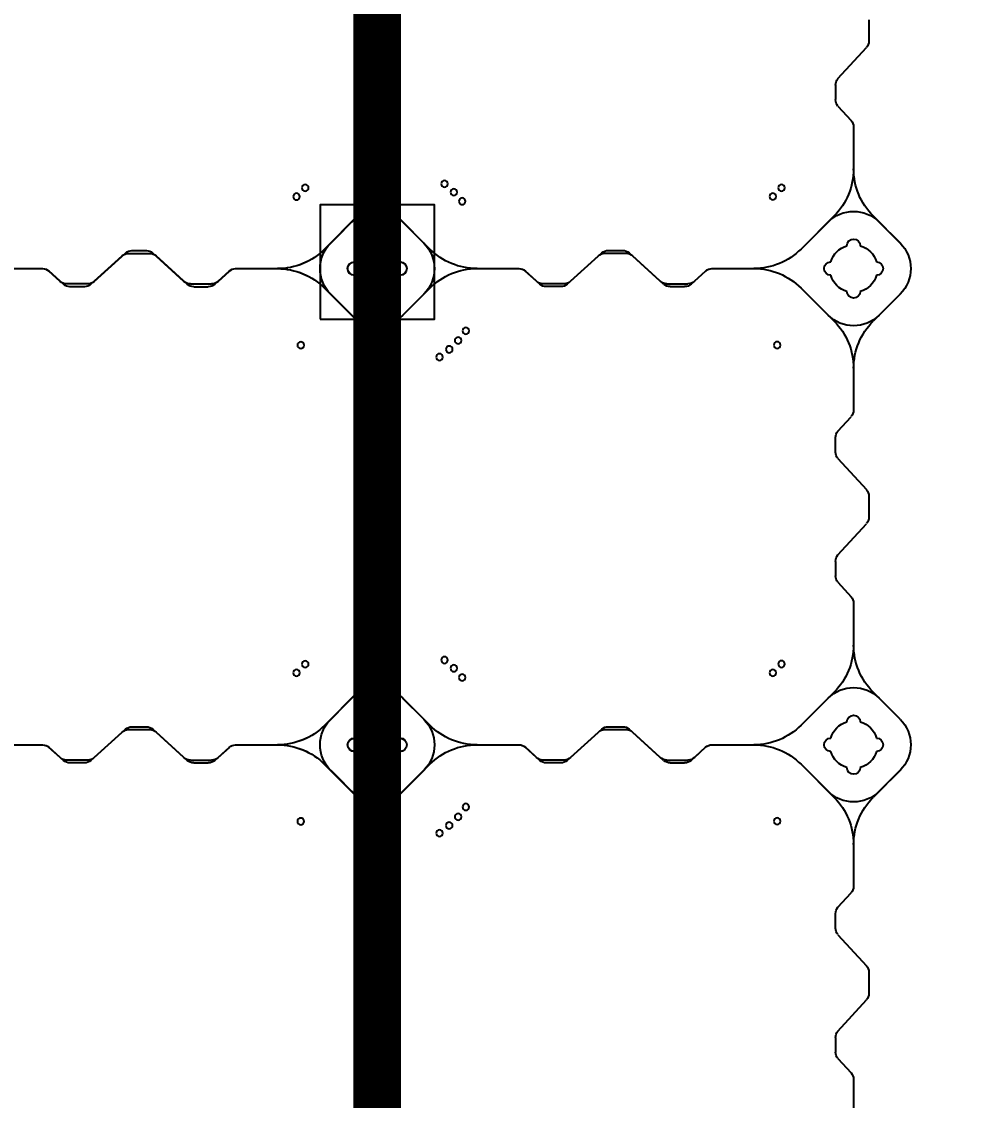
# Model space of a CAD drawing. Header units: millimetres. Extents: x -1612139 to -1260738, y 1141106 to 1536160.
# Drawn here: x -1312392 to -1311388, y 1261438 to 1262571 of the extents above; entities that cross this region are included whole.
import ezdxf

# ---------------------------------------------------------------- set-up
doc = ezdxf.new("R2010")
doc.units = ezdxf.units.MM
doc.header["$LTSCALE"] = 10
doc.layers.get('0').update_dxf_attribs({"linetype": 'CONTINUOUS'})
doc.layers.get('DEFPOINTS').update_dxf_attribs({"linetype": 'CONTINUOUS'})
doc.layers.add('W-FLOAT_BOWL浮筒', color=253, linetype='CONTINUOUS')
doc.styles.add('STANDARD_T3', font='simplex.shx', dxfattribs={"width": 0.7, "bigfont": 'gbcbig.shx'})
doc.dimstyles.new('W&&200', dxfattribs={"dimtxt": 700, "dimasz": 200, "dimexe": 500, "dimexo": 600, "dimgap": 200, "dimtad": 1, "dimdec": 0, "dimzin": 0, "dimdsep": 46, "dimtxsty": 'STANDARD_T3', "dimcen": 0.09, "dimclrd": 1, "dimclre": 1, "dimclrt": 7, "dimazin": 2, "dimtfac": 1, "dimtdec": 0, "dimtix": 1, "dimtmove": 2, "dimatfit": 3, "dimfxl": 100, "dimtolj": 1, "dimtzin": 0, "dimarcsym": 0})

# ---------------------------------------------------------------- blocks, each defined once
blk = doc.blocks.new('蓝色')
at = {"layer": 'W-FLOAT_BOWL浮筒', "color": 5}
for p, q in [((21006.3, -5648.4), (21006.3, -5604.2)), ((20989.9, -5670.3), (21003.7, -5655.1)), ((20987.3, -5692.3), (20987.3, -5677)), ((20989.9, -5699), (21019.7, -5731.8)), ((21022.3, -5760.8), (21022.3, -5738.5)), ((20989.9, -5800.3), (21019.7, -5767.5)), ((20987.3, -5807), (20987.3, -5822.3)), ((20989.9, -5829), (21003.7, -5844.2)), ((21006.3, -5894.9), (21006.3, -5850.9)), ((20951.1, -5979.1), (20985.8, -5944.4)), ((21055.2, -5972.8), (21026.8, -5944.5)), ((20979.5, -5950.8), (20951.2, -5979.1)), ((21033.2, -5950.8), (21055.2, -5972.7)), ((20699, -5980.6), (20683.7, -5980.6)), ((20813.7, -5980.6), (20829, -5980.6)), ((20673.5, -5986.2), (20661.6, -5997)), ((20677, -5983.2), (20661.8, -5997)), ((20702.5, -5983.6), (20680.2, -5983.6)), ((20705.7, -5983.2), (20738.5, -6013)), ((20709.2, -5986.2), (20742, -6016)), ((20803.5, -5986.2), (20770.7, -6016)), ((20807, -5983.2), (20774.2, -6013)), ((20810.2, -5983.6), (20832.5, -5983.6)), ((20835.7, -5983.2), (20850.9, -5997)), ((20839.2, -5986.2), (20851.1, -5997)), ((20610.9, -5999.6), (20655.1, -5999.6)), ((20610.9, -5999.6), (20654.9, -5999.6)), ((20857.6, -5999.6), (20901.6, -5999.6)), ((20857.8, -5999.6), (20901.6, -5999.6)), ((20745.2, -6015.6), (20767.5, -6015.6)), ((20748.7, -6018.6), (20764, -6018.6)), ((20985.8, -6054.9), (20951.1, -6020.1)), ((20979.5, -6048.4), (20951.2, -6020.1)), ((21055.2, -6026.5), (21026.8, -6054.8)), ((21055.2, -6026.5), (21033.2, -6048.4)), ((21006.3, -6148.4), (21006.3, -6104.2)), ((20989.9, -6170.3), (21003.7, -6155.1)), ((20987.3, -6192.3), (20987.3, -6177)), ((20989.9, -6199), (21019.7, -6231.8)), ((21022.3, -6260.8), (21022.3, -6238.5)), ((20989.9, -6300.3), (21019.7, -6267.5)), ((20987.3, -6307), (20987.3, -6322.3)), ((20989.9, -6329), (21003.7, -6344.2)), ((21006.3, -6394.9), (21006.3, -6350.9)), ((20951.1, -6479.1), (20985.8, -6444.4)), ((21055.2, -6472.8), (21026.8, -6444.5)), ((20979.5, -6450.8), (20951.2, -6479.1)), ((21033.2, -6450.8), (21055.2, -6472.7)), ((20673.5, -6486.2), (20661.6, -6497)), ((20677, -6483.2), (20661.8, -6497)), ((20702.5, -6483.6), (20680.2, -6483.6)), ((20699, -6480.6), (20683.7, -6480.6)), ((20705.7, -6483.2), (20738.5, -6513)), ((20709.2, -6486.2), (20742, -6516)), ((20803.5, -6486.2), (20770.7, -6516)), ((20807, -6483.2), (20774.2, -6513)), ((20810.2, -6483.6), (20832.5, -6483.6)), ((20813.7, -6480.6), (20829, -6480.6)), ((20835.7, -6483.2), (20850.9, -6497)), ((20839.2, -6486.2), (20851.1, -6497)), ((20610.9, -6499.6), (20655.1, -6499.6)), ((20610.9, -6499.6), (20654.9, -6499.6)), ((20857.6, -6499.6), (20901.6, -6499.6)), ((20857.8, -6499.6), (20901.6, -6499.6)), ((20745.2, -6515.6), (20767.5, -6515.6)), ((20748.7, -6518.6), (20764, -6518.6)), ((20985.8, -6554.9), (20951.1, -6520.1)), ((20979.5, -6548.4), (20951.2, -6520.1)), ((21055.2, -6526.5), (21026.8, -6554.8)), ((21055.2, -6526.5), (21033.2, -6548.4)), ((21006.3, -6648.4), (21006.3, -6604.2)), ((20989.9, -6670.3), (21003.7, -6655.1)), ((20987.3, -6692.3), (20987.3, -6677)), ((20989.9, -6699), (21019.7, -6731.8)), ((21022.3, -6760.8), (21022.3, -6738.5))]:
    blk.add_line(p, q, dxfattribs=at)
for centre in [(20926, -5919.3), (20921.6, -6075.2), (20930.8, -6084.4), (20926, -6419.3), (20921.6, -6575.2), (20930.8, -6584.4)]:
    blk.add_circle(centre, 3.5, dxfattribs=at)
for centre, radius, start, end in [((20996.3, -5648.4), 10, 317.7263, 0), ((20997.3, -5677), 10, 137.7263, 180), ((20997.3, -5692.3), 10, 180, 222.2737), ((21012.3, -5738.5), 10, 0, 42.2737), ((21012.3, -5760.8), 10, 317.7263, 0), ((20997.3, -5807), 10, 137.7263, 180), ((20997.3, -5822.3), 10, 180, 222.2737), ((20996.3, -5850.9), 10, 0, 42.2737), ((20936.3, -5894.9), 70, 315, 0), ((21076.3, -5895), 70, 180, 225), ((21006.4, -5977.7), 38, 45, 135), ((21006.3, -5975.6), 7, 0, 180), ((21006.3, -5975.6), 7, 0, 180), ((20683.7, -5990.6), 10, 90, 132.2737), ((20699, -5990.6), 10, 47.7263, 90), ((20813.7, -5990.6), 10, 90, 132.2737), ((20829, -5990.6), 10, 47.7263, 90), ((20901.6, -5929.6), 70, 270, 315), ((20901.7, -5929.6), 70, 270, 315), ((21006.3, -5999.6), 25, 106.2602, 163.7398), ((21006.3, -5999.6), 25, 106.2602, 163.7398), ((21006.3, -5999.6), 25, 16.2602, 73.7398), ((21006.3, -5999.6), 25, 16.2602, 73.7398), ((21028.3, -5999.6), 38, 315, 45), ((21028.3, -5999.7), 38, 315, 45), ((20680.2, -5993.6), 10, 90, 132.2737), ((20702.5, -5993.6), 10, 47.7263, 90), ((20810.2, -5993.6), 10, 90, 132.2737), ((20832.5, -5993.6), 10, 47.7263, 90), ((20654.9, -5989.6), 10, 270, 312.2737), ((20655.1, -5989.6), 10, 270, 312.2737), ((20857.6, -5989.6), 10, 227.7263, 270), ((20857.8, -5989.6), 10, 227.7263, 270), ((20901.6, -6069.6), 70, 45, 90), ((20901.7, -6069.6), 70, 45, 90), ((20982.3, -5999.6), 7, 90, 270), ((20982.3, -5999.6), 7, 90, 270), ((21030.3, -5999.6), 7, 270, 90), ((21030.3, -5999.6), 7, 270, 90), ((20745.2, -6005.6), 10, 227.7263, 270), ((20767.5, -6005.6), 10, 270, 312.2737), ((21006.3, -5999.6), 25, 196.2602, 253.7398), ((21006.3, -5999.6), 25, 196.2602, 253.7398), ((21006.3, -5999.6), 25, 286.2602, 343.7398), ((21006.3, -5999.6), 25, 286.2602, 343.7398), ((20748.7, -6008.6), 10, 227.7263, 270), ((20764, -6008.6), 10, 270, 312.2737), ((21006.3, -6023.6), 7, 180, 0), ((21006.3, -6023.6), 7, 180, 0), ((21006.4, -6021.6), 38, 225, 315), ((20936.3, -6104.3), 70, 0, 45), ((21076.3, -6104.3), 70, 135, 180), ((20996.3, -6148.4), 10, 317.7263, 0), ((20997.3, -6177), 10, 137.7263, 180), ((20997.3, -6192.3), 10, 180, 222.2737), ((21012.3, -6238.5), 10, 0, 42.2737), ((21012.3, -6260.8), 10, 317.7263, 0), ((20997.3, -6307), 10, 137.7263, 180), ((20997.3, -6322.3), 10, 180, 222.2737), ((20996.3, -6350.9), 10, 0, 42.2737), ((20936.3, -6394.9), 70, 315, 0), ((21076.3, -6395), 70, 180, 225), ((21006.4, -6477.7), 38, 45, 135), ((20901.6, -6429.6), 70, 270, 315), ((20901.7, -6429.6), 70, 270, 315), ((21006.3, -6499.6), 25, 106.2602, 163.7398), ((21006.3, -6499.6), 25, 106.2602, 163.7398), ((21006.3, -6475.6), 7, 0, 180), ((21006.3, -6475.6), 7, 0, 180), ((21006.3, -6499.6), 25, 16.2602, 73.7398), ((21006.3, -6499.6), 25, 16.2602, 73.7398), ((21028.3, -6499.6), 38, 315, 45), ((21028.3, -6499.7), 38, 315, 45), ((20680.2, -6493.6), 10, 90, 132.2737), ((20683.7, -6490.6), 10, 90, 132.2737), ((20699, -6490.6), 10, 47.7263, 90), ((20702.5, -6493.6), 10, 47.7263, 90), ((20810.2, -6493.6), 10, 90, 132.2737), ((20813.7, -6490.6), 10, 90, 132.2737), ((20829, -6490.6), 10, 47.7263, 90), ((20832.5, -6493.6), 10, 47.7263, 90), ((20654.9, -6489.6), 10, 270, 312.2737), ((20655.1, -6489.6), 10, 270, 312.2737), ((20857.6, -6489.6), 10, 227.7263, 270), ((20857.8, -6489.6), 10, 227.7263, 270), ((20901.6, -6569.6), 70, 45, 90), ((20901.7, -6569.6), 70, 45, 90), ((20982.3, -6499.6), 7, 90, 270), ((20982.3, -6499.6), 7, 90, 270), ((21030.3, -6499.6), 7, 270, 90), ((21030.3, -6499.6), 7, 270, 90), ((20745.2, -6505.6), 10, 227.7263, 270), ((20767.5, -6505.6), 10, 270, 312.2737), ((21006.3, -6499.6), 25, 196.2602, 253.7398), ((21006.3, -6499.6), 25, 196.2602, 253.7398), ((21006.3, -6499.6), 25, 286.2602, 343.7398), ((21006.3, -6499.6), 25, 286.2602, 343.7398), ((20748.7, -6508.6), 10, 227.7263, 270), ((20764, -6508.6), 10, 270, 312.2737), ((21006.3, -6523.6), 7, 180, 0), ((21006.3, -6523.6), 7, 180, 0), ((21006.4, -6521.6), 38, 225, 315), ((20936.3, -6604.3), 70, 0, 45), ((21076.3, -6604.3), 70, 135, 180), ((20996.3, -6648.4), 10, 317.7263, 0), ((20997.3, -6677), 10, 137.7263, 180), ((20997.3, -6692.3), 10, 180, 222.2737), ((21012.3, -6738.5), 10, 0, 42.2737)]:
    blk.add_arc(centre, radius, start, end, dxfattribs=at)
blk = doc.blocks.new('橙色')
at = {"layer": 'W-FLOAT_BOWL浮筒', "color": 30}
for p, q in [((21500, -5148.5), (21500, -5104.6)), ((22000, -5148.7), (22000, -5104.6)), ((21486.6, -5167.1), (21497.4, -5155.3)), ((21983.6, -5170.6), (21997.4, -5155.5)), ((21484, -5196.1), (21484, -5173.9)), ((21981, -5192.6), (21981, -5177.4)), ((21486.6, -5202.9), (21516.4, -5235.6)), ((21983.6, -5199.4), (22013.4, -5232.1)), ((21519, -5257.6), (21519, -5242.4)), ((22016, -5261.1), (22016, -5238.9)), ((21486.6, -5297.1), (21516.4, -5264.4)), ((21983.6, -5300.6), (22013.4, -5267.9)), ((21484, -5303.9), (21484, -5326.1)), ((21981, -5307.4), (21981, -5322.6)), ((21486.6, -5332.9), (21497.4, -5344.7)), ((21983.6, -5329.4), (21997.4, -5344.5)), ((21500, -5395.3), (21500, -5351.5)), ((22000, -5395.3), (22000, -5351.3)), ((21451.2, -5473.2), (21479.5, -5444.8)), ((21555.2, -5479.5), (21520.5, -5444.8)), ((21944.8, -5479.5), (21979.5, -5444.8)), ((22048.8, -5473.2), (22020.5, -5444.8)), ((21451.2, -5473.1), (21473.1, -5451.2)), ((21526.8, -5451.2), (21555.2, -5479.5)), ((21973.2, -5451.2), (21944.8, -5479.5)), ((22026.9, -5451.2), (22048.8, -5473.1)), ((21692.6, -5481), (21677.4, -5481)), ((21807.4, -5481), (21822.6, -5481)), ((21667.1, -5486.6), (21655.3, -5497.4)), ((21670.6, -5483.6), (21655.5, -5497.4)), ((21696.1, -5484), (21673.9, -5484)), ((21699.4, -5483.6), (21732.1, -5513.4)), ((21702.9, -5486.6), (21735.6, -5516.4)), ((21797.1, -5486.6), (21764.4, -5516.4)), ((21800.6, -5483.6), (21767.9, -5513.4)), ((21803.9, -5484), (21826.1, -5484)), ((21829.4, -5483.6), (21844.5, -5497.4)), ((21832.9, -5486.6), (21844.7, -5497.4)), ((21604.6, -5500), (21648.7, -5500)), ((21604.6, -5500), (21648.5, -5500)), ((21851.3, -5500), (21895.3, -5500)), ((21851.5, -5500), (21895.3, -5500)), ((21738.9, -5516), (21761.1, -5516)), ((21451.2, -5526.8), (21479.5, -5555.2)), ((21473.1, -5548.8), (21451.2, -5526.9)), ((21520.5, -5555.2), (21555.2, -5520.5)), ((21526.8, -5548.8), (21555.2, -5520.5)), ((21742.4, -5519), (21757.6, -5519)), ((21973.2, -5548.8), (21944.8, -5520.5)), ((21979.5, -5555.2), (21944.8, -5520.5)), ((22048.8, -5526.8), (22020.5, -5555.2)), ((22048.8, -5526.9), (22026.9, -5548.8)), ((21500, -5648.5), (21500, -5604.6)), ((22000, -5648.7), (22000, -5604.6)), ((21486.6, -5667.1), (21497.4, -5655.3)), ((21983.6, -5670.6), (21997.4, -5655.5)), ((21484, -5696.1), (21484, -5673.9)), ((21981, -5692.6), (21981, -5677.4)), ((21486.6, -5702.9), (21516.4, -5735.6)), ((21983.6, -5699.4), (22013.4, -5732.1)), ((21519, -5757.6), (21519, -5742.4)), ((22016, -5761.1), (22016, -5738.9)), ((21486.6, -5797.1), (21516.4, -5764.4)), ((21983.6, -5800.6), (22013.4, -5767.9)), ((21484, -5803.9), (21484, -5826.1)), ((21981, -5807.4), (21981, -5822.6)), ((21486.6, -5832.9), (21497.4, -5844.7)), ((21983.6, -5829.4), (21997.4, -5844.5)), ((21500, -5895.3), (21500, -5851.5)), ((22000, -5895.3), (22000, -5851.3)), ((21451.2, -5973.2), (21479.5, -5944.8)), ((21555.2, -5979.5), (21520.5, -5944.8)), ((21944.8, -5979.5), (21979.5, -5944.8)), ((22048.8, -5973.2), (22020.5, -5944.8)), ((21451.2, -5973.1), (21473.1, -5951.2)), ((21526.8, -5951.2), (21555.2, -5979.5)), ((21973.2, -5951.2), (21944.8, -5979.5)), ((22026.9, -5951.2), (22048.8, -5973.1)), ((21667.1, -5986.6), (21655.3, -5997.4)), ((21670.6, -5983.6), (21655.5, -5997.4)), ((21696.1, -5984), (21673.9, -5984)), ((21692.6, -5981), (21677.4, -5981)), ((21699.4, -5983.6), (21732.1, -6013.4)), ((21702.9, -5986.6), (21735.6, -6016.4)), ((21797.1, -5986.6), (21764.4, -6016.4)), ((21800.6, -5983.6), (21767.9, -6013.4)), ((21803.9, -5984), (21826.1, -5984)), ((21807.4, -5981), (21822.6, -5981)), ((21829.4, -5983.6), (21844.5, -5997.4)), ((21832.9, -5986.6), (21844.7, -5997.4)), ((21604.6, -6000), (21648.7, -6000)), ((21604.6, -6000), (21648.5, -6000)), ((21851.3, -6000), (21895.3, -6000)), ((21851.5, -6000), (21895.3, -6000)), ((21520.5, -6055.2), (21555.2, -6020.5)), ((21526.8, -6048.8), (21555.2, -6020.5)), ((21738.9, -6016), (21761.1, -6016)), ((21742.4, -6019), (21757.6, -6019)), ((21973.2, -6048.8), (21944.8, -6020.5)), ((21979.5, -6055.2), (21944.8, -6020.5)), ((21451.2, -6026.8), (21479.5, -6055.2)), ((21473.1, -6048.8), (21451.2, -6026.9)), ((22048.8, -6026.8), (22020.5, -6055.2)), ((22048.8, -6026.9), (22026.9, -6048.8)), ((21500, -6148.5), (21500, -6104.6)), ((22000, -6148.7), (22000, -6104.6)), ((21486.6, -6167.1), (21497.4, -6155.3)), ((21983.6, -6170.6), (21997.4, -6155.5)), ((21484, -6196.1), (21484, -6173.9)), ((21981, -6192.6), (21981, -6177.4)), ((21486.6, -6202.9), (21516.4, -6235.6)), ((21983.6, -6199.4), (22013.4, -6232.1)), ((22016, -6261.1), (22016, -6238.9)), ((21519, -6257.6), (21519, -6242.4))]:
    blk.add_line(p, q, dxfattribs=at)
for centre in [(21565.3, -5407.1), (21575.6, -5415.2), (21584.8, -5424.4), (21919.7, -5419.7), (21592.9, -5434.7), (21589, -5570.6), (21915.2, -5575.6), (21580.3, -5580.3), (21924.4, -5584.8), (21570.6, -5589), (21565.3, -5907.1), (21575.6, -5915.2), (21584.8, -5924.4), (21919.7, -5919.7), (21592.9, -5934.7), (21589, -6070.6), (21580.3, -6080.3), (21915.2, -6075.6), (21924.4, -6084.8), (21570.6, -6089)]:
    blk.add_circle(centre, 3.5, dxfattribs=at)
for centre, radius, start, end in [((21490, -5148.5), 10, 317.7263, 0), ((21990, -5148.7), 10, 317.7263, 0), ((21494, -5173.9), 10, 137.7263, 180), ((21991, -5177.4), 10, 137.7263, 180), ((21494, -5196.1), 10, 180, 222.2737), ((21991, -5192.6), 10, 180, 222.2737), ((22006, -5238.9), 10, 0, 42.2737), ((21509, -5242.4), 10, 0, 42.2737), ((21509, -5257.6), 10, 317.7263, 0), ((22006, -5261.1), 10, 317.7263, 0), ((21494, -5303.9), 10, 137.7263, 180), ((21991, -5307.4), 10, 137.7263, 180), ((21991, -5322.6), 10, 180, 222.2737), ((21494, -5326.1), 10, 180, 222.2737), ((21490, -5351.5), 10, 0, 42.2737), ((21990, -5351.3), 10, 0, 42.2737), ((21430, -5395.3), 70, 315, 0), ((21570, -5395.3), 70, 180, 225), ((21930, -5395.3), 70, 315, 0), ((22070, -5395.3), 70, 180, 225), ((21500, -5478), 38, 45, 135), ((22000, -5478), 38, 45, 135), ((21500, -5476), 7, 0, 180), ((21500, -5476), 7, 0, 180), ((22000, -5476), 7, 0, 180), ((22000, -5476), 7, 0, 180), ((21478, -5500), 38, 135, 225), ((21478, -5500), 38, 135, 225), ((21500, -5500), 25, 106.2602, 163.7398), ((21500, -5500), 25, 106.2602, 163.7398), ((21500, -5500), 25, 16.2602, 73.7398), ((21500, -5500), 25, 16.2602, 73.7398), ((21604.7, -5430), 70, 225, 270), ((21604.7, -5430), 70, 225, 270), ((21677.4, -5491), 10, 90, 132.2737), ((21692.6, -5491), 10, 47.7263, 90), ((21807.4, -5491), 10, 90, 132.2737), ((21822.6, -5491), 10, 47.7263, 90), ((21895.3, -5430), 70, 270, 315), ((21895.3, -5430), 70, 270, 315), ((22000, -5500), 25, 106.2602, 163.7398), ((22000, -5500), 25, 106.2602, 163.7398), ((22000, -5500), 25, 16.2602, 73.7398), ((22000, -5500), 25, 16.2602, 73.7398), ((22022, -5500), 38, 315, 45), ((22022, -5500), 38, 315, 45), ((21476, -5500), 7, 90, 270), ((21476, -5500), 7, 90, 270), ((21524, -5500), 7, 270, 90), ((21524, -5500), 7, 270, 90), ((21673.9, -5494), 10, 90, 132.2737), ((21696.1, -5494), 10, 47.7263, 90), ((21803.9, -5494), 10, 90, 132.2737), ((21826.1, -5494), 10, 47.7263, 90), ((21976, -5500), 7, 90, 270), ((21976, -5500), 7, 90, 270), ((22024, -5500), 7, 270, 90), ((22024, -5500), 7, 270, 90), ((21604.7, -5570), 70, 90, 135), ((21604.7, -5570), 70, 90, 135), ((21648.5, -5490), 10, 270, 312.2737), ((21648.7, -5490), 10, 270, 312.2737), ((21851.3, -5490), 10, 227.7263, 270), ((21851.5, -5490), 10, 227.7263, 270), ((21895.3, -5570), 70, 45, 90), ((21895.3, -5570), 70, 45, 90), ((21500, -5500), 25, 196.2602, 253.7398), ((21500, -5500), 25, 196.2602, 253.7398), ((21500, -5500), 25, 286.2602, 343.7398), ((21500, -5500), 25, 286.2602, 343.7398), ((21738.9, -5506), 10, 227.7263, 270), ((21742.4, -5509), 10, 227.7263, 270), ((21757.6, -5509), 10, 270, 312.2737), ((21761.1, -5506), 10, 270, 312.2737), ((22000, -5500), 25, 196.2602, 253.7398), ((22000, -5500), 25, 196.2602, 253.7398), ((22000, -5500), 25, 286.2602, 343.7398), ((22000, -5500), 25, 286.2602, 343.7398), ((21500, -5524), 7, 180, 0), ((21500, -5524), 7, 180, 0), ((22000, -5524), 7, 180, 0), ((22000, -5524), 7, 180, 0), ((21500, -5522), 38, 225, 315), ((22000, -5522), 38, 225, 315), ((21430, -5604.7), 70, 0, 45), ((21570, -5604.7), 70, 135, 180), ((21930, -5604.7), 70, 0, 45), ((22070, -5604.7), 70, 135, 180), ((21490, -5648.5), 10, 317.7263, 0), ((21990, -5648.7), 10, 317.7263, 0), ((21494, -5673.9), 10, 137.7263, 180), ((21991, -5677.4), 10, 137.7263, 180), ((21494, -5696.1), 10, 180, 222.2737), ((21991, -5692.6), 10, 180, 222.2737), ((21509, -5742.4), 10, 0, 42.2737), ((22006, -5738.9), 10, 0, 42.2737), ((21509, -5757.6), 10, 317.7263, 0), ((22006, -5761.1), 10, 317.7263, 0), ((21494, -5803.9), 10, 137.7263, 180), ((21991, -5807.4), 10, 137.7263, 180), ((21494, -5826.1), 10, 180, 222.2737), ((21991, -5822.6), 10, 180, 222.2737), ((21490, -5851.5), 10, 0, 42.2737), ((21990, -5851.3), 10, 0, 42.2737), ((21430, -5895.3), 70, 315, 0), ((21570, -5895.3), 70, 180, 225), ((21930, -5895.3), 70, 315, 0), ((22070, -5895.3), 70, 180, 225), ((21500, -5978), 38, 45, 135), ((22000, -5978), 38, 45, 135), ((21500, -5976), 7, 0, 180), ((21500, -5976), 7, 0, 180), ((22000, -5976), 7, 0, 180), ((22000, -5976), 7, 0, 180), ((21478, -6000), 38, 135, 225), ((21478, -6000), 38, 135, 225), ((21500, -6000), 25, 106.2602, 163.7398), ((21500, -6000), 25, 106.2602, 163.7398), ((21500, -6000), 25, 16.2602, 73.7398), ((21500, -6000), 25, 16.2602, 73.7398), ((21604.7, -5930), 70, 225, 270), ((21604.7, -5930), 70, 225, 270), ((21895.3, -5930), 70, 270, 315), ((21895.3, -5930), 70, 270, 315), ((22000, -6000), 25, 106.2602, 163.7398), ((22000, -6000), 25, 106.2602, 163.7398), ((22000, -6000), 25, 16.2602, 73.7398), ((22000, -6000), 25, 16.2602, 73.7398), ((22022, -6000), 38, 315, 45), ((22022, -6000), 38, 315, 45), ((21673.9, -5994), 10, 90, 132.2737), ((21677.4, -5991), 10, 90, 132.2737), ((21692.6, -5991), 10, 47.7263, 90), ((21696.1, -5994), 10, 47.7263, 90), ((21803.9, -5994), 10, 90, 132.2737), ((21807.4, -5991), 10, 90, 132.2737), ((21822.6, -5991), 10, 47.7263, 90), ((21826.1, -5994), 10, 47.7263, 90), ((21476, -6000), 7, 90, 270), ((21476, -6000), 7, 90, 270), ((21524, -6000), 7, 270, 90), ((21524, -6000), 7, 270, 90), ((21604.7, -6070), 70, 90, 135), ((21604.7, -6070), 70, 90, 135), ((21648.5, -5990), 10, 270, 312.2737), ((21648.7, -5990), 10, 270, 312.2737), ((21851.3, -5990), 10, 227.7263, 270), ((21851.5, -5990), 10, 227.7263, 270), ((21895.3, -6070), 70, 45, 90), ((21895.3, -6070), 70, 45, 90), ((21976, -6000), 7, 90, 270), ((21976, -6000), 7, 90, 270), ((22024, -6000), 7, 270, 90), ((22024, -6000), 7, 270, 90), ((21500, -6000), 25, 196.2602, 253.7398), ((21500, -6000), 25, 196.2602, 253.7398), ((21500, -6000), 25, 286.2602, 343.7398), ((21500, -6000), 25, 286.2602, 343.7398), ((21738.9, -6006), 10, 227.7263, 270), ((21761.1, -6006), 10, 270, 312.2737), ((22000, -6000), 25, 196.2602, 253.7398), ((22000, -6000), 25, 196.2602, 253.7398), ((22000, -6000), 25, 286.2602, 343.7398), ((22000, -6000), 25, 286.2602, 343.7398), ((21500, -6024), 7, 180, 0), ((21500, -6024), 7, 180, 0), ((21742.4, -6009), 10, 227.7263, 270), ((21757.6, -6009), 10, 270, 312.2737), ((22000, -6024), 7, 180, 0), ((22000, -6024), 7, 180, 0), ((21500, -6022), 38, 225, 315), ((22000, -6022), 38, 225, 315), ((21430, -6104.7), 70, 0, 45), ((21570, -6104.7), 70, 135, 180), ((21930, -6104.7), 70, 0, 45), ((22070, -6104.7), 70, 135, 180), ((21490, -6148.5), 10, 317.7263, 0), ((21990, -6148.7), 10, 317.7263, 0), ((21494, -6173.9), 10, 137.7263, 180), ((21991, -6177.4), 10, 137.7263, 180), ((21494, -6196.1), 10, 180, 222.2737), ((21991, -6192.6), 10, 180, 222.2737), ((21509, -6242.4), 10, 0, 42.2737), ((22006, -6238.9), 10, 0, 42.2737), ((21509, -6257.6), 10, 317.7263, 0)]:
    blk.add_arc(centre, radius, start, end, dxfattribs=at)
blk = doc.blocks.new('*D189')
at = {"color": 1, "lineweight": -2, "transparency": 16777216}
for p, q in [((-1310959.5, 1268311.5), (-1309722.8, 1268311.5)), ((-1310222.8, 1256511.5), (-1310222.8, 1268111.5)), ((-1310959.5, 1256311.5), (-1309722.8, 1256311.5))]:
    blk.add_line(p, q, dxfattribs=at)
at = {"color": 1, "transparency": 16777216}
for points in [[(-1310256.1, 1268111.5), (-1310189.4, 1268111.5), (-1310222.8, 1268311.5)], [(-1310256.1, 1256511.5), (-1310189.4, 1256511.5), (-1310222.8, 1256311.5)]]:
    blk.add_solid(points, dxfattribs=at)
at = {"layer": 'DEFPOINTS', "color": 0, "transparency": 16777216}
for p in [(-1311559.5, 1268311.5), (-1310222.8, 1268311.5), (-1311559.5, 1256311.5)]:
    blk.add_point(p, dxfattribs=at)
at = {"color": 7, "transparency": 16777216, "insert": (-1310772.8, 1262311.5), "char_height": 700, "attachment_point": 5, "rotation": 90, "style": 'STANDARD_T3'}
blk.add_mtext('\\A1;12000', dxfattribs=at)
blk = doc.blocks.new('*D183')
at = {"color": 1, "lineweight": -2, "transparency": 16777216}
for p, q in [((-1333518.8, 1271320.9), (-1333518.8, 1271920.9)), ((-1311518.8, 1271320.9), (-1311518.8, 1271920.9)), ((-1333318.8, 1271420.9), (-1311718.8, 1271420.9))]:
    blk.add_line(p, q, dxfattribs=at)
at = {"color": 1, "transparency": 16777216}
for points in [[(-1333318.8, 1271454.3), (-1333318.8, 1271387.6), (-1333518.8, 1271420.9)], [(-1311718.8, 1271454.3), (-1311718.8, 1271387.6), (-1311518.8, 1271420.9)]]:
    blk.add_solid(points, dxfattribs=at)
at = {"layer": 'DEFPOINTS', "color": 0, "transparency": 16777216}
for p in [(-1311518.8, 1271420.9), (-1333518.8, 1256311.5), (-1311518.8, 1253811.5)]:
    blk.add_point(p, dxfattribs=at)
at = {"color": 7, "transparency": 16777216, "insert": (-1321828.2, 1271970.9), "char_height": 700, "attachment_point": 5, "style": 'STANDARD_T3'}
blk.add_mtext('\\A1;22000', dxfattribs=at)
blk = doc.blocks.new('*D200')
at = {"color": 1, "lineweight": -2, "transparency": 16777216}
for p, q in [((-1310959.5, 1268311.5), (-1308416.8, 1268311.5)), ((-1308916.8, 1254011.5), (-1308916.8, 1268111.5)), ((-1310959.5, 1253811.5), (-1308416.8, 1253811.5))]:
    blk.add_line(p, q, dxfattribs=at)
at = {"color": 1, "transparency": 16777216}
for points in [[(-1308950.2, 1268111.5), (-1308883.5, 1268111.5), (-1308916.8, 1268311.5)], [(-1308950.2, 1254011.5), (-1308883.5, 1254011.5), (-1308916.8, 1253811.5)]]:
    blk.add_solid(points, dxfattribs=at)
at = {"layer": 'DEFPOINTS', "color": 0, "transparency": 16777216}
for p in [(-1311559.5, 1268311.5), (-1308916.8, 1268311.5), (-1311559.5, 1253811.5)]:
    blk.add_point(p, dxfattribs=at)
at = {"color": 7, "transparency": 16777216, "insert": (-1309466.8, 1261061.5), "char_height": 700, "attachment_point": 5, "rotation": 90, "style": 'STANDARD_T3'}
blk.add_mtext('\\A1;14500', dxfattribs=at)
blk = doc.blocks.new('LGZ')
at = {"color": 6}
blk.add_lwpolyline([(-60, -60), (60, -60), (60, 60), (-60, 60)], close=True, dxfattribs=at)

msp = doc.modelspace()

# ---------------------------------------------------------------- linework, layer by layer
at = {"color": 6, "const_width": 50}
msp.add_lwpolyline([(-1333018.8, 1255811.5), (-1324018.8, 1255811.5), (-1324018.8, 1267811.5), (-1323018.8, 1267811.5), (-1323018.8, 1255811.5), (-1313018.8, 1255811.5), (-1313018.8, 1267811.5), (-1312018.8, 1267811.5), (-1312018.8, 1253811.5)], dxfattribs=at)

# ---------------------------------------------------------------- block references
at = {"xscale": -1, "rotation": 180}
for name, p in [('橙色', (-1333518.8, 1256311.5)), ('蓝色', (-1333025.2, 1255811.8))]:
    msp.add_blockref(name, p, dxfattribs=at)
msp.add_blockref('LGZ', (-1312018.8, 1262318.5))

# ---------------------------------------------------------------- dimensions: what is measured, and where the dimension line sits
dim = msp.add_linear_dim(base=(-1311518.8, 1271420.9), p1=(-1333518.8, 1256311.5), p2=(-1311518.8, 1253811.5), dimstyle='W&&200', override={"dimfxlon": 1})
dim.commit()
dim.dimension.update_dxf_attribs({"geometry": '*D183', "text_midpoint": (-1321828.2, 1271970.9), "dimtype": 160})
for base, p1, angle, picture, middle in [((-1310222.8, 1268311.5), (-1311559.5, 1256311.5), 270, '*D189', (-1310772.8, 1262311.5)), ((-1308916.8, 1268311.5), (-1311559.5, 1253811.5), 90, '*D200', (-1309466.8, 1261061.5))]:
    dim = msp.add_linear_dim(base=base, p1=p1, p2=(-1311559.5, 1268311.5), angle=angle, dimstyle='W&&200')
    dim.commit()
    dim.dimension.update_dxf_attribs({"geometry": picture, "text_midpoint": middle})

doc.saveas('drawing.dxf')
